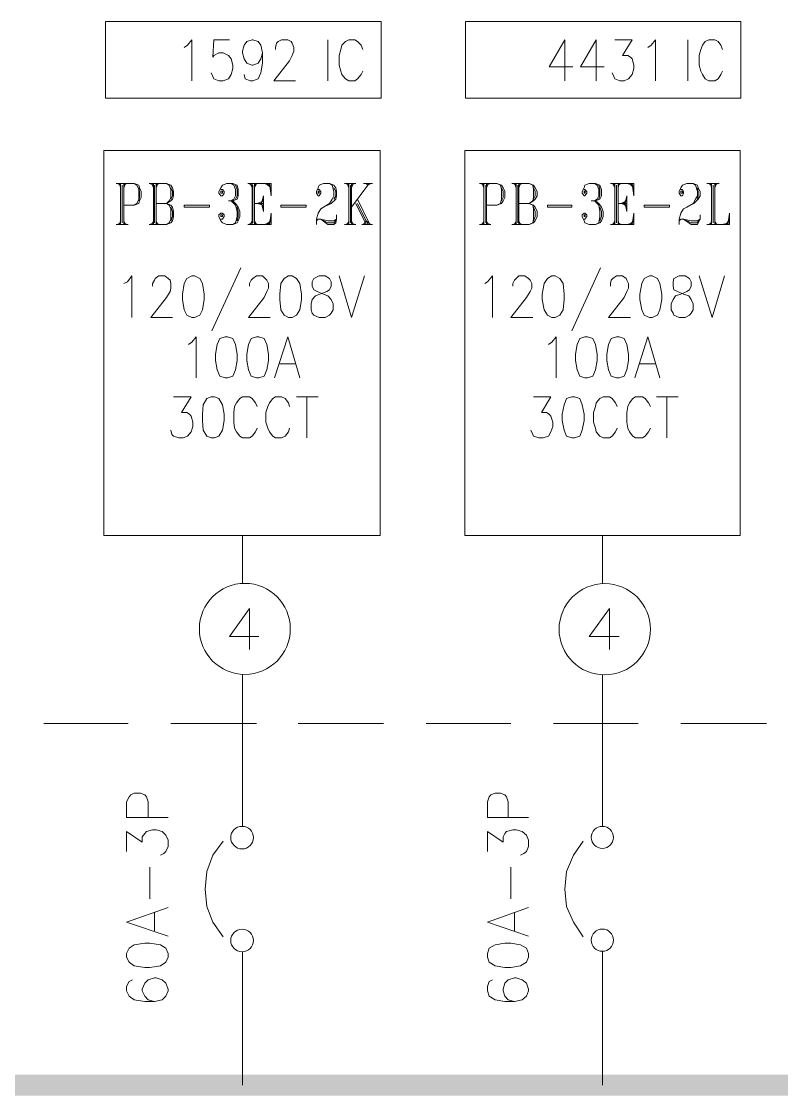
# Model space of a CAD drawing. Header units: inches. Extents: x 0.9 to 46, y 0.8 to 32.4.
# Drawn here: x 36.082 to 37.535, y 18.06 to 20.115 of the extents above; entities that cross this region are included whole.
import ezdxf

# ---------------------------------------------------------------- set-up
doc = ezdxf.new("R2010")
doc.units = ezdxf.units.IN
doc.header["$MEASUREMENT"] = 0
doc.layers.add('PDF_Geometry', color=7, linetype='Continuous')
doc.layers.add('PDF_Solid Fills', color=7, linetype='Continuous')

msp = doc.modelspace()

# ---------------------------------------------------------------- linework, layer by layer
at = {"layer": 'PDF_Geometry', "lineweight": 9}
for points in [[(36.2426, 20.1146), (36.7694, 20.1146), (36.7694, 19.968), (36.2426, 19.968)], [(36.9309, 20.1146), (37.4576, 20.1146), (37.4576, 19.968), (36.9309, 19.968)], [(36.2395, 19.868), (36.2395, 19.1313), (36.7678, 19.1313), (36.7678, 19.868)], [(36.9293, 19.868), (36.9293, 19.1313), (37.456, 19.1313), (37.456, 19.868)], [(36.4628, 19.7863), (36.4661, 19.7863), (36.4661, 19.7897), (36.4628, 19.7897)], [(36.6494, 19.7863), (36.6511, 19.7863), (36.6511, 19.7897), (36.6494, 19.7897)], [(37.1577, 19.7863), (37.1594, 19.7863), (37.1594, 19.7897), (37.1577, 19.7897)], [(37.3428, 19.7863), (37.3461, 19.7863), (37.3461, 19.7897), (37.3428, 19.7897)], [(36.5445, 19.7513), (36.541, 19.7663), (36.5445, 19.7813)], [(37.2394, 19.7513), (37.2359, 19.7663), (37.2394, 19.7813)], [(36.4411, 19.7596), (36.3926, 19.7596), (36.3926, 19.763), (36.4411, 19.763)], [(36.6262, 19.7596), (36.5777, 19.7596), (36.5777, 19.763), (36.6262, 19.763)], [(37.1344, 19.7596), (37.0875, 19.7596), (37.0875, 19.763), (37.1344, 19.763)], [(37.3211, 19.7596), (37.2726, 19.7596), (37.2726, 19.763), (37.3211, 19.763)], [(36.4628, 19.7413), (36.4661, 19.7413), (36.4661, 19.7446), (36.4628, 19.7446)], [(37.1577, 19.7413), (37.1594, 19.7413), (37.1594, 19.7446), (37.1577, 19.7446)], [(36.4076, 19.628), (36.3977, 19.623), (36.3926, 19.613), (36.3894, 19.593), (36.3894, 19.583), (36.3926, 19.563), (36.3977, 19.553), (36.4076, 19.548), (36.4127, 19.548), (36.4226, 19.553), (36.4277, 19.563), (36.4309, 19.583), (36.4309, 19.593), (36.4277, 19.613), (36.4226, 19.623), (36.4127, 19.628)], [(36.5927, 19.628), (36.5844, 19.623), (36.5777, 19.613), (36.5761, 19.593), (36.5761, 19.583), (36.5777, 19.563), (36.5844, 19.553), (36.5927, 19.548), (36.5994, 19.548), (36.6076, 19.553), (36.6143, 19.563), (36.6175, 19.583), (36.6175, 19.593), (36.6143, 19.613), (36.6076, 19.623), (36.5994, 19.628)], [(36.651, 19.628), (36.6411, 19.623), (36.6376, 19.6163), (36.6376, 19.608), (36.6411, 19.6013), (36.6475, 19.598), (36.6593, 19.593), (36.6676, 19.5897), (36.6743, 19.583), (36.6775, 19.5747), (36.6775, 19.563), (36.6743, 19.5563), (36.6711, 19.553), (36.6625, 19.548), (36.651, 19.548), (36.6411, 19.553), (36.6376, 19.5563), (36.636, 19.563), (36.636, 19.5747), (36.6376, 19.583), (36.6443, 19.5897), (36.6526, 19.593), (36.666, 19.598), (36.6711, 19.6013), (36.6743, 19.608), (36.6743, 19.6163), (36.6711, 19.623), (36.6625, 19.628)], [(37.0961, 19.628), (37.0875, 19.623), (37.0811, 19.613), (37.0776, 19.593), (37.0776, 19.583), (37.0811, 19.563), (37.0875, 19.553), (37.0961, 19.548), (37.1025, 19.548), (37.1111, 19.553), (37.1175, 19.563), (37.1194, 19.583), (37.1194, 19.593), (37.1175, 19.613), (37.1111, 19.623), (37.1025, 19.628)], [(37.2828, 19.628), (37.2726, 19.623), (37.2678, 19.613), (37.2643, 19.593), (37.2643, 19.583), (37.2678, 19.563), (37.2726, 19.553), (37.2828, 19.548), (37.2876, 19.548), (37.2978, 19.553), (37.3026, 19.563), (37.3061, 19.583), (37.3061, 19.593), (37.3026, 19.613), (37.2978, 19.623), (37.2876, 19.628)], [(37.3392, 19.628), (37.3294, 19.623), (37.3278, 19.6163), (37.3278, 19.608), (37.3294, 19.6013), (37.3361, 19.598), (37.3475, 19.593), (37.3578, 19.5897), (37.3625, 19.583), (37.366, 19.5747), (37.366, 19.563), (37.3625, 19.5563), (37.3593, 19.553), (37.3511, 19.548), (37.3392, 19.548), (37.3294, 19.553), (37.3278, 19.5563), (37.3242, 19.563), (37.3242, 19.5747), (37.3278, 19.583), (37.3325, 19.5897), (37.3428, 19.593), (37.3542, 19.598), (37.3593, 19.6013), (37.3625, 19.608), (37.3625, 19.6163), (37.3593, 19.623), (37.3511, 19.628)], [(36.4711, 19.5113), (36.4609, 19.508), (36.4561, 19.4963), (36.4526, 19.478), (36.4526, 19.4663), (36.4561, 19.448), (36.4609, 19.4363), (36.4711, 19.433), (36.4759, 19.433), (36.4861, 19.4363), (36.4909, 19.448), (36.4944, 19.4663), (36.4944, 19.478), (36.4909, 19.4963), (36.4861, 19.508), (36.4759, 19.5113)], [(36.5311, 19.5113), (36.5209, 19.508), (36.5161, 19.4963), (36.5126, 19.478), (36.5126, 19.4663), (36.5161, 19.448), (36.5209, 19.4363), (36.5311, 19.433), (36.5359, 19.433), (36.5461, 19.4363), (36.5509, 19.448), (36.5544, 19.4663), (36.5544, 19.478), (36.5509, 19.4963), (36.5461, 19.508), (36.5359, 19.5113)], [(37.1593, 19.5113), (37.1494, 19.508), (37.1443, 19.4963), (37.1411, 19.478), (37.1411, 19.4663), (37.1443, 19.448), (37.1494, 19.4363), (37.1593, 19.433), (37.1644, 19.433), (37.1743, 19.4363), (37.1794, 19.448), (37.1826, 19.4663), (37.1826, 19.478), (37.1794, 19.4963), (37.1743, 19.508), (37.1644, 19.5113)], [(37.2193, 19.5113), (37.2094, 19.508), (37.2043, 19.4963), (37.2011, 19.478), (37.2011, 19.4663), (37.2043, 19.448), (37.2094, 19.4363), (37.2193, 19.433), (37.2244, 19.433), (37.2343, 19.4363), (37.2394, 19.448), (37.2426, 19.4663), (37.2426, 19.478), (37.2394, 19.4963), (37.2343, 19.508), (37.2244, 19.5113)], [(36.4443, 19.3963), (36.436, 19.393), (36.4293, 19.3813), (36.4277, 19.363), (36.4277, 19.3513), (36.4293, 19.333), (36.436, 19.3213), (36.4443, 19.318), (36.451, 19.318), (36.4593, 19.3213), (36.466, 19.333), (36.4692, 19.3513), (36.4692, 19.363), (36.466, 19.3813), (36.4593, 19.393), (36.451, 19.3963)], [(37.1344, 19.3963), (37.1242, 19.393), (37.1194, 19.3813), (37.1159, 19.363), (37.1159, 19.3513), (37.1194, 19.333), (37.1242, 19.3213), (37.1344, 19.318), (37.1392, 19.318), (37.1494, 19.3213), (37.1542, 19.333), (37.1577, 19.3513), (37.1577, 19.363), (37.1542, 19.3813), (37.1494, 19.393), (37.1392, 19.3963)], [(36.2825, 18.3247), (36.2876, 18.3147), (36.2975, 18.308), (36.3176, 18.3047), (36.3275, 18.3047), (36.3476, 18.308), (36.3578, 18.3147), (36.3626, 18.3247), (36.3626, 18.3313), (36.3578, 18.3413), (36.3476, 18.348), (36.3275, 18.3513), (36.3176, 18.3513), (36.2975, 18.348), (36.2876, 18.3413), (36.2825, 18.3313)], [(36.9726, 18.3247), (36.9758, 18.3147), (36.9876, 18.308), (37.0061, 18.3047), (37.0176, 18.3047), (37.0361, 18.308), (37.0476, 18.3147), (37.0511, 18.3247), (37.0511, 18.3313), (37.0476, 18.3413), (37.0361, 18.348), (37.0176, 18.3513), (37.0061, 18.3513), (36.9876, 18.348), (36.9758, 18.3413), (36.9726, 18.3313)]]:
    msp.add_lwpolyline(points, close=True, dxfattribs=at)
for points in [[(36.3926, 20.0646), (36.3993, 20.0696), (36.4076, 20.0796), (36.4076, 20.0013)], [(36.4794, 20.0796), (36.4494, 20.0796), (36.4478, 20.0463), (36.4494, 20.0496), (36.4593, 20.0546), (36.4676, 20.0546), (36.4778, 20.0496), (36.4826, 20.043), (36.4861, 20.0313), (36.4861, 20.0246), (36.4826, 20.013), (36.4778, 20.0047), (36.4676, 20.0013), (36.4593, 20.0013), (36.4494, 20.0047), (36.4478, 20.0096), (36.4443, 20.0163)], [(36.5426, 20.0546), (36.5394, 20.043), (36.5343, 20.0346), (36.5244, 20.0313), (36.5228, 20.0313), (36.5126, 20.0346), (36.5078, 20.043), (36.5043, 20.0546), (36.5043, 20.058), (36.5078, 20.0696), (36.5126, 20.0763), (36.5228, 20.0796), (36.5244, 20.0796), (36.5343, 20.0763), (36.5394, 20.0696), (36.5426, 20.0546), (36.5426, 20.0346), (36.5394, 20.0163), (36.5343, 20.0047), (36.5244, 20.0013), (36.5193, 20.0013), (36.5094, 20.0047), (36.5078, 20.013)], [(36.5678, 20.0613), (36.5678, 20.0646), (36.5694, 20.073), (36.5726, 20.0763), (36.5793, 20.0796), (36.5911, 20.0796), (36.5978, 20.0763), (36.5994, 20.073), (36.6025, 20.0646), (36.6025, 20.058), (36.5994, 20.0496), (36.5942, 20.0396), (36.5643, 20.0013), (36.6061, 20.0013)], [(36.6676, 20.0796), (36.6676, 20.0013)], [(36.7343, 20.0613), (36.7311, 20.0696), (36.7244, 20.0763), (36.7193, 20.0796), (36.7075, 20.0796), (36.7011, 20.0763), (36.6944, 20.0696), (36.6925, 20.0613), (36.6893, 20.0496), (36.6893, 20.0313), (36.6925, 20.0196), (36.6944, 20.013), (36.7011, 20.0047), (36.7075, 20.0013), (36.7193, 20.0013), (36.7244, 20.0047), (36.7311, 20.013), (36.7343, 20.0196)], [(37.121, 20.0013), (37.121, 20.0796), (37.091, 20.028), (37.136, 20.028)], [(37.181, 20.0013), (37.181, 20.0796), (37.151, 20.028), (37.196, 20.028)], [(37.2161, 20.0796), (37.2493, 20.0796), (37.2311, 20.0496), (37.241, 20.0496), (37.2461, 20.0463), (37.2493, 20.043), (37.2528, 20.0313), (37.2528, 20.0246), (37.2493, 20.013), (37.2426, 20.0047), (37.2343, 20.0013), (37.226, 20.0013), (37.2161, 20.0047), (37.2142, 20.0096), (37.211, 20.0163)], [(37.2793, 20.0646), (37.286, 20.0696), (37.2943, 20.0796), (37.2943, 20.0013)], [(37.3558, 20.0796), (37.3558, 20.0013)], [(37.4225, 20.0613), (37.4193, 20.0696), (37.4142, 20.0763), (37.4075, 20.0796), (37.396, 20.0796), (37.3893, 20.0763), (37.3842, 20.0696), (37.381, 20.0613), (37.3775, 20.0496), (37.3775, 20.0313), (37.381, 20.0196), (37.3842, 20.013), (37.3893, 20.0047), (37.396, 20.0013), (37.4075, 20.0013), (37.4142, 20.0047), (37.4193, 20.013), (37.4225, 20.0196)], [(36.2627, 19.8046), (36.2975, 19.8046), (36.3061, 19.8013), (36.3077, 19.7963), (36.3109, 19.7896), (36.3109, 19.778), (36.3077, 19.7713), (36.3061, 19.7663), (36.2975, 19.763), (36.2777, 19.763)], [(36.2659, 19.8046), (36.271, 19.8013)], [(36.2694, 19.8046), (36.271, 19.7963)], [(36.271, 19.8046), (36.271, 19.7263)], [(36.2742, 19.8013), (36.2742, 19.7296)], [(36.2777, 19.8046), (36.2777, 19.7263)], [(36.2809, 19.8046), (36.2777, 19.7963)], [(36.2825, 19.8046), (36.2777, 19.8013)], [(36.2975, 19.8046), (36.3026, 19.8013), (36.3061, 19.793), (36.3061, 19.7746), (36.3026, 19.7663), (36.2975, 19.763)], [(36.3061, 19.7963), (36.3077, 19.7896), (36.3077, 19.778), (36.3061, 19.7713)], [(36.3259, 19.8046), (36.3594, 19.8046), (36.3677, 19.8013), (36.3709, 19.7963), (36.3728, 19.7896), (36.3728, 19.7813), (36.3709, 19.7746), (36.3677, 19.7713), (36.3594, 19.7663), (36.3677, 19.763), (36.3709, 19.7596), (36.3728, 19.7513), (36.3728, 19.7413), (36.3709, 19.733), (36.3677, 19.7296), (36.3594, 19.7263), (36.3259, 19.7263)], [(36.3275, 19.8046), (36.3342, 19.8013)], [(36.331, 19.8046), (36.3342, 19.7963)], [(36.3342, 19.8046), (36.3342, 19.7263)], [(36.3361, 19.8013), (36.3361, 19.7296)], [(36.3393, 19.8046), (36.3393, 19.7263)], [(36.3594, 19.8046), (36.3642, 19.8013), (36.3677, 19.793), (36.3677, 19.778), (36.3642, 19.7713), (36.3594, 19.7663), (36.3393, 19.7663)], [(36.3425, 19.8046), (36.3393, 19.7963)], [(36.3444, 19.8046), (36.3393, 19.8013)], [(36.3677, 19.7963), (36.3709, 19.7896), (36.3709, 19.7813), (36.3677, 19.7746)], [(36.4628, 19.793), (36.466, 19.793), (36.4692, 19.7896), (36.4692, 19.7863), (36.466, 19.7813), (36.4628, 19.7813), (36.4593, 19.7863), (36.4593, 19.7896), (36.4628, 19.7963), (36.466, 19.8013), (36.4743, 19.8046), (36.4861, 19.8046), (36.4944, 19.8013), (36.496, 19.793), (36.496, 19.7813), (36.4944, 19.7746), (36.4861, 19.7713)], [(36.4826, 19.8046), (36.4877, 19.8013), (36.4909, 19.793), (36.4909, 19.7813), (36.4877, 19.7746), (36.4826, 19.7713), (36.4877, 19.7663), (36.4909, 19.763), (36.4944, 19.7513), (36.4944, 19.7413), (36.4909, 19.7296), (36.4861, 19.7263)], [(36.4909, 19.8013), (36.4944, 19.793), (36.4944, 19.7813), (36.4909, 19.7746)], [(36.5145, 19.8046), (36.5595, 19.8046), (36.5595, 19.7813), (36.556, 19.8046)], [(36.5161, 19.8046), (36.5228, 19.8013)], [(36.5193, 19.8046), (36.5228, 19.7963)], [(36.5228, 19.8046), (36.5228, 19.7263)], [(36.5244, 19.8013), (36.5244, 19.7296)], [(36.5276, 19.8046), (36.5276, 19.7263)], [(36.5311, 19.8046), (36.5276, 19.7963)], [(36.5327, 19.8046), (36.5276, 19.8013)], [(36.5445, 19.8046), (36.5595, 19.8013)], [(36.5493, 19.8046), (36.5595, 19.7963)], [(36.5528, 19.8046), (36.5595, 19.793)], [(36.6494, 19.793), (36.651, 19.793), (36.6542, 19.7896), (36.6542, 19.7863), (36.651, 19.7813), (36.6494, 19.7813), (36.6459, 19.7863), (36.6459, 19.7896), (36.6494, 19.7963), (36.651, 19.8013), (36.6593, 19.8046), (36.6711, 19.8046), (36.6794, 19.8013), (36.6826, 19.7963), (36.6842, 19.7896), (36.6842, 19.7813), (36.6826, 19.7746), (36.6743, 19.7663), (36.6593, 19.7596), (36.6542, 19.7563), (36.6494, 19.748), (36.6459, 19.7363), (36.6459, 19.7263)], [(36.6711, 19.8046), (36.6759, 19.8013), (36.6794, 19.7896), (36.6794, 19.7813), (36.6759, 19.7746), (36.6711, 19.7663), (36.6593, 19.7596)], [(36.6794, 19.7963), (36.6826, 19.7896), (36.6826, 19.7813), (36.6794, 19.7746)], [(36.6992, 19.8046), (36.7209, 19.8046)], [(36.7027, 19.8046), (36.7075, 19.8013)], [(36.7043, 19.8046), (36.7075, 19.7963)], [(36.7075, 19.8046), (36.7075, 19.7263)], [(36.711, 19.8013), (36.711, 19.7296)], [(36.7126, 19.8046), (36.7126, 19.7263)], [(36.7161, 19.8046), (36.7126, 19.7963)], [(36.7193, 19.8046), (36.7126, 19.8013)], [(36.7442, 19.8013), (36.7126, 19.7596)], [(36.7359, 19.8046), (36.7528, 19.8046)], [(36.741, 19.8046), (36.7442, 19.8013), (36.7493, 19.8046)], [(36.9577, 19.8046), (36.9908, 19.8046), (36.9994, 19.8013), (37.0026, 19.7963), (37.0061, 19.7896), (37.0061, 19.778), (37.0026, 19.7713), (36.9994, 19.7663), (36.9908, 19.763), (36.9711, 19.763)], [(36.9608, 19.8046), (36.9659, 19.8013)], [(36.9628, 19.8046), (36.9659, 19.7963)], [(36.9659, 19.8046), (36.9659, 19.7263)], [(36.9695, 19.8013), (36.9695, 19.7296)], [(36.9711, 19.8046), (36.9711, 19.7263)], [(36.9742, 19.8046), (36.9711, 19.7963)], [(36.9778, 19.8046), (36.9711, 19.8013)], [(36.9908, 19.8046), (36.9975, 19.8013), (36.9994, 19.793), (36.9994, 19.7746), (36.9975, 19.7663), (36.9908, 19.763)], [(36.9994, 19.7963), (37.0026, 19.7896), (37.0026, 19.778), (36.9994, 19.7713)], [(37.0192, 19.8046), (37.0527, 19.8046), (37.061, 19.8013), (37.0642, 19.7963), (37.0677, 19.7896), (37.0677, 19.7813), (37.0642, 19.7746), (37.061, 19.7713), (37.0527, 19.7663), (37.061, 19.763), (37.0642, 19.7596), (37.0677, 19.7513), (37.0677, 19.7413), (37.0642, 19.733), (37.061, 19.7296), (37.0527, 19.7263), (37.0192, 19.7263)], [(37.0227, 19.8046), (37.0275, 19.8013)], [(37.0243, 19.8046), (37.0275, 19.7963)], [(37.0275, 19.8046), (37.0275, 19.7263)], [(37.031, 19.8013), (37.031, 19.7296)], [(37.0326, 19.8046), (37.0326, 19.7263)], [(37.0527, 19.8046), (37.0594, 19.8013), (37.061, 19.793), (37.061, 19.778), (37.0594, 19.7713), (37.0527, 19.7663), (37.0326, 19.7663)], [(37.0361, 19.8046), (37.0326, 19.7963)], [(37.0393, 19.8046), (37.0326, 19.8013)], [(37.061, 19.7963), (37.0642, 19.7896), (37.0642, 19.7813), (37.061, 19.7746)], [(37.1577, 19.793), (37.1593, 19.793), (37.1628, 19.7896), (37.1628, 19.7863), (37.1593, 19.7813), (37.1577, 19.7813), (37.1542, 19.7863), (37.1542, 19.7896), (37.1577, 19.7963), (37.1593, 19.8013), (37.1676, 19.8046), (37.1794, 19.8046), (37.1877, 19.8013), (37.1909, 19.793), (37.1909, 19.7813), (37.1877, 19.7746), (37.1794, 19.7713)], [(37.1778, 19.8046), (37.1826, 19.8013), (37.1861, 19.793), (37.1861, 19.7813), (37.1826, 19.7746), (37.1778, 19.7713), (37.1826, 19.7663), (37.1861, 19.763), (37.1877, 19.7513), (37.1877, 19.7413), (37.1861, 19.7296), (37.1794, 19.7263)], [(37.1861, 19.8013), (37.1877, 19.793), (37.1877, 19.7813), (37.1861, 19.7746)], [(37.2078, 19.8046), (37.2528, 19.8046), (37.2528, 19.7813), (37.2493, 19.8046)], [(37.211, 19.8046), (37.2161, 19.8013)], [(37.2126, 19.8046), (37.2161, 19.7963)], [(37.2161, 19.8046), (37.2161, 19.7263)], [(37.2193, 19.8013), (37.2193, 19.7296)], [(37.2228, 19.8046), (37.2228, 19.7263)], [(37.2244, 19.8046), (37.2228, 19.7963)], [(37.2276, 19.8046), (37.2228, 19.8013)], [(37.2394, 19.8046), (37.2528, 19.8013)], [(37.2442, 19.8046), (37.2528, 19.7963)], [(37.2477, 19.8046), (37.2528, 19.793)], [(37.3428, 19.793), (37.3459, 19.793), (37.3475, 19.7896), (37.3475, 19.7863), (37.3459, 19.7813), (37.3428, 19.7813), (37.3392, 19.7863), (37.3392, 19.7896), (37.3428, 19.7963), (37.3459, 19.8013), (37.3542, 19.8046), (37.366, 19.8046), (37.3743, 19.8013), (37.3759, 19.7963), (37.3794, 19.7896), (37.3794, 19.7813), (37.3759, 19.7746), (37.3676, 19.7663), (37.3542, 19.7596), (37.3475, 19.7563), (37.3428, 19.748), (37.3392, 19.7363), (37.3392, 19.7263)], [(37.366, 19.8046), (37.3708, 19.8013), (37.3743, 19.7896), (37.3743, 19.7813), (37.3708, 19.7746), (37.366, 19.7663), (37.3542, 19.7596)], [(37.3743, 19.7963), (37.3759, 19.7896), (37.3759, 19.7813), (37.3743, 19.7746)], [(37.3925, 19.8046), (37.4161, 19.8046)], [(37.396, 19.8046), (37.4011, 19.8013)], [(37.3992, 19.8046), (37.4011, 19.7963)], [(37.4011, 19.8046), (37.4011, 19.7263)], [(37.4043, 19.8013), (37.4043, 19.7296)], [(37.4075, 19.8046), (37.4075, 19.7263)], [(37.411, 19.8046), (37.4075, 19.7963)], [(37.4126, 19.8046), (37.4075, 19.8013)], [(36.4778, 19.7713), (36.4861, 19.7713), (36.4909, 19.7663), (36.496, 19.7596), (36.4995, 19.7513), (36.4995, 19.7413), (36.496, 19.733), (36.4944, 19.7296), (36.4861, 19.7263), (36.4743, 19.7263), (36.466, 19.7296), (36.4628, 19.733), (36.4593, 19.7413), (36.4593, 19.7446), (36.4628, 19.748), (36.466, 19.748), (36.4692, 19.7446), (36.4692, 19.7413), (36.466, 19.7363), (36.4628, 19.7363)], [(36.5445, 19.7713), (36.5327, 19.7663), (36.5445, 19.763)], [(36.5445, 19.7746), (36.5394, 19.7663), (36.5445, 19.7596)], [(36.7244, 19.7746), (36.7477, 19.7263)], [(37.1711, 19.7713), (37.1794, 19.7713), (37.1861, 19.7663), (37.1909, 19.7596), (37.1944, 19.7513), (37.1944, 19.7413), (37.1909, 19.733), (37.1877, 19.7296), (37.1794, 19.7263), (37.1676, 19.7263), (37.1593, 19.7296), (37.1577, 19.733), (37.1542, 19.7413), (37.1542, 19.7446), (37.1577, 19.748), (37.1593, 19.748), (37.1628, 19.7446), (37.1628, 19.7413), (37.1593, 19.7363), (37.1577, 19.7363)], [(37.2394, 19.7713), (37.2276, 19.7663), (37.2394, 19.763)], [(37.2394, 19.7746), (37.2327, 19.7663), (37.2394, 19.7596)], [(36.3594, 19.7663), (36.3642, 19.763), (36.3677, 19.7563), (36.3677, 19.7363), (36.3642, 19.7296), (36.3594, 19.7263)], [(36.3677, 19.7596), (36.3709, 19.7513), (36.3709, 19.7413), (36.3677, 19.733)], [(36.4944, 19.7596), (36.496, 19.7513), (36.496, 19.7413), (36.4944, 19.733)], [(36.5276, 19.7663), (36.5445, 19.7663)], [(36.7209, 19.7663), (36.741, 19.7263)], [(36.7244, 19.7663), (36.7442, 19.7263)], [(37.0527, 19.7663), (37.0594, 19.763), (37.061, 19.7563), (37.061, 19.7363), (37.0594, 19.7296), (37.0527, 19.7263)], [(37.061, 19.7596), (37.0642, 19.7513), (37.0642, 19.7413), (37.061, 19.733)], [(37.1877, 19.7596), (37.1909, 19.7513), (37.1909, 19.7413), (37.1877, 19.733)], [(37.2228, 19.7663), (37.2394, 19.7663)], [(36.271, 19.7296), (36.2659, 19.7263)], [(36.271, 19.733), (36.2694, 19.7263)], [(36.2777, 19.733), (36.2809, 19.7263)], [(36.2777, 19.7296), (36.2825, 19.7263)], [(36.3342, 19.7296), (36.3275, 19.7263)], [(36.3342, 19.733), (36.331, 19.7263)], [(36.3393, 19.733), (36.3425, 19.7263)], [(36.3393, 19.7296), (36.3444, 19.7263)], [(36.5145, 19.7263), (36.5595, 19.7263), (36.5595, 19.748), (36.556, 19.7263)], [(36.5228, 19.7296), (36.5161, 19.7263)], [(36.5228, 19.733), (36.5193, 19.7263)], [(36.5276, 19.733), (36.5311, 19.7263)], [(36.5276, 19.7296), (36.5327, 19.7263)], [(36.5445, 19.7263), (36.5595, 19.7296)], [(36.5493, 19.7263), (36.5595, 19.733)], [(36.5528, 19.7263), (36.5595, 19.7363)], [(36.6459, 19.733), (36.6494, 19.7363), (36.6542, 19.7363), (36.6676, 19.733), (36.6794, 19.733), (36.6842, 19.7363)], [(36.6842, 19.7446), (36.6842, 19.7363), (36.6826, 19.7296), (36.6794, 19.7263), (36.6676, 19.7263), (36.6542, 19.7363), (36.6676, 19.7296), (36.6794, 19.7296), (36.6826, 19.733)], [(36.7075, 19.7296), (36.7027, 19.7263)], [(36.7075, 19.733), (36.7043, 19.7263)], [(36.7126, 19.733), (36.7161, 19.7263)], [(36.7126, 19.7296), (36.7193, 19.7263)], [(36.7359, 19.7263), (36.741, 19.733), (36.7493, 19.7263)], [(36.9659, 19.7296), (36.9608, 19.7263)], [(36.9659, 19.733), (36.9628, 19.7263)], [(36.9711, 19.733), (36.9742, 19.7263)], [(36.9711, 19.7296), (36.9778, 19.7263)], [(37.0275, 19.7296), (37.0227, 19.7263)], [(37.0275, 19.733), (37.0243, 19.7263)], [(37.0326, 19.733), (37.0361, 19.7263)], [(37.0326, 19.7296), (37.0393, 19.7263)], [(37.2078, 19.7263), (37.2528, 19.7263), (37.2528, 19.748), (37.2493, 19.7263)], [(37.2161, 19.7296), (37.211, 19.7263)], [(37.2161, 19.733), (37.2126, 19.7263)], [(37.2228, 19.733), (37.2244, 19.7263)], [(37.2228, 19.7296), (37.2276, 19.7263)], [(37.2394, 19.7263), (37.2528, 19.7296)], [(37.2442, 19.7263), (37.2528, 19.733)], [(37.2477, 19.7263), (37.2528, 19.7363)], [(37.3392, 19.733), (37.3428, 19.7363), (37.3475, 19.7363), (37.3625, 19.733), (37.3743, 19.733), (37.3794, 19.7363)], [(37.3794, 19.7446), (37.3794, 19.7363), (37.3759, 19.7296), (37.3743, 19.7263), (37.3625, 19.7263), (37.3475, 19.7363), (37.3625, 19.7296), (37.3743, 19.7296), (37.3759, 19.733)], [(37.3925, 19.7263), (37.4359, 19.7263), (37.4359, 19.748), (37.4327, 19.7263)], [(37.4011, 19.7296), (37.396, 19.7263)], [(37.4011, 19.733), (37.3992, 19.7263)], [(37.4075, 19.733), (37.411, 19.7263)], [(37.4075, 19.7296), (37.4126, 19.7263)], [(37.4209, 19.7263), (37.4359, 19.7296)], [(37.4276, 19.7263), (37.4359, 19.733)], [(37.4292, 19.7263), (37.4359, 19.7363)], [(36.2627, 19.7263), (36.286, 19.7263)], [(36.6992, 19.7263), (36.7209, 19.7263)], [(36.7327, 19.7263), (36.7528, 19.7263)], [(36.9577, 19.7263), (36.9793, 19.7263)], [(36.2777, 19.613), (36.2844, 19.6163), (36.2927, 19.628), (36.2927, 19.548)], [(36.3326, 19.608), (36.3326, 19.613), (36.3361, 19.6196), (36.3377, 19.623), (36.3444, 19.628), (36.3559, 19.628), (36.3626, 19.623), (36.3661, 19.6196), (36.3677, 19.613), (36.3677, 19.6047), (36.3661, 19.598), (36.3594, 19.5863), (36.3294, 19.548), (36.3709, 19.548)], [(36.5011, 19.643), (36.4459, 19.523)], [(36.5177, 19.608), (36.5177, 19.613), (36.5209, 19.6196), (36.5244, 19.623), (36.5311, 19.628), (36.5426, 19.628), (36.5477, 19.623), (36.5509, 19.6196), (36.5544, 19.613), (36.5544, 19.6047), (36.5509, 19.598), (36.5461, 19.5863), (36.5161, 19.548), (36.5576, 19.548)], [(36.6893, 19.628), (36.7126, 19.548), (36.7375, 19.628)], [(36.9675, 19.613), (36.9726, 19.6163), (36.9825, 19.628), (36.9825, 19.548)], [(37.0211, 19.608), (37.0211, 19.613), (37.0243, 19.6196), (37.0275, 19.623), (37.0326, 19.628), (37.0444, 19.628), (37.0511, 19.623), (37.0543, 19.6196), (37.0575, 19.613), (37.0575, 19.6047), (37.0543, 19.598), (37.0476, 19.5863), (37.0176, 19.548), (37.0594, 19.548)], [(37.1893, 19.643), (37.1344, 19.523)], [(37.2078, 19.608), (37.2078, 19.613), (37.2094, 19.6196), (37.2126, 19.623), (37.2193, 19.628), (37.2311, 19.628), (37.2378, 19.623), (37.2394, 19.6196), (37.2426, 19.613), (37.2426, 19.6047), (37.2394, 19.598), (37.2343, 19.5863), (37.2043, 19.548), (37.2461, 19.548)], [(37.3775, 19.628), (37.4027, 19.548), (37.426, 19.628)], [(36.4009, 19.4963), (36.4076, 19.5013), (36.4159, 19.5113), (36.4159, 19.433)], [(36.5658, 19.433), (36.5911, 19.5113), (36.6143, 19.433)], [(37.0894, 19.4963), (37.0961, 19.5013), (37.1044, 19.5113), (37.1044, 19.433)], [(37.2544, 19.433), (37.2793, 19.5113), (37.3026, 19.433)], [(36.5761, 19.4596), (36.6061, 19.4596)], [(37.2643, 19.4596), (37.2943, 19.4596)], [(36.3728, 19.3963), (36.406, 19.3963), (36.3878, 19.3663), (36.3977, 19.3663), (36.4028, 19.363), (36.406, 19.3596), (36.4092, 19.348), (36.4092, 19.3396), (36.406, 19.3297), (36.3993, 19.3213), (36.391, 19.318), (36.3827, 19.318), (36.3728, 19.3213), (36.3693, 19.3246), (36.3677, 19.333)], [(36.5327, 19.378), (36.5295, 19.3847), (36.5228, 19.393), (36.5177, 19.3963), (36.5043, 19.3963), (36.4995, 19.393), (36.4928, 19.3847), (36.4893, 19.378), (36.4877, 19.3663), (36.4877, 19.348), (36.4893, 19.3363), (36.4928, 19.3297), (36.4995, 19.3213), (36.5043, 19.318), (36.5177, 19.318), (36.5228, 19.3213), (36.5295, 19.3297), (36.5327, 19.3363)], [(36.5942, 19.378), (36.5927, 19.3847), (36.586, 19.393), (36.5793, 19.3963), (36.5678, 19.3963), (36.5627, 19.393), (36.556, 19.3847), (36.5528, 19.378), (36.5493, 19.3663), (36.5493, 19.348), (36.5528, 19.3363), (36.556, 19.3297), (36.5627, 19.3213), (36.5678, 19.318), (36.5793, 19.318), (36.586, 19.3213), (36.5927, 19.3297), (36.5942, 19.3363)], [(36.6076, 19.3963), (36.6494, 19.3963)], [(36.6277, 19.3963), (36.6277, 19.318)], [(37.061, 19.3963), (37.0942, 19.3963), (37.076, 19.3663), (37.0859, 19.3663), (37.091, 19.363), (37.0942, 19.3596), (37.0977, 19.348), (37.0977, 19.3396), (37.0942, 19.3297), (37.0894, 19.3213), (37.0792, 19.318), (37.0709, 19.318), (37.061, 19.3213), (37.0594, 19.3246), (37.0559, 19.333)], [(37.2209, 19.378), (37.2177, 19.3847), (37.211, 19.393), (37.2059, 19.3963), (37.1944, 19.3963), (37.1877, 19.393), (37.181, 19.3847), (37.1794, 19.378), (37.1759, 19.3663), (37.1759, 19.348), (37.1794, 19.3363), (37.181, 19.3297), (37.1877, 19.3213), (37.1944, 19.318), (37.2059, 19.318), (37.211, 19.3213), (37.2177, 19.3297), (37.2209, 19.3363)], [(37.2844, 19.378), (37.2809, 19.3847), (37.2745, 19.393), (37.2694, 19.3963), (37.256, 19.3963), (37.2509, 19.393), (37.2442, 19.3847), (37.241, 19.378), (37.2394, 19.3663), (37.2394, 19.348), (37.241, 19.3363), (37.2442, 19.3297), (37.2509, 19.3213), (37.256, 19.318), (37.2694, 19.318), (37.2745, 19.3213), (37.2809, 19.3297), (37.2844, 19.3363)], [(37.2959, 19.3963), (37.3377, 19.3963)], [(37.316, 19.3963), (37.316, 19.318)], [(36.5043, 19.0397), (36.5043, 19.1313)], [(37.1928, 19.0397), (37.1928, 19.1313)], [(36.5177, 18.913), (36.5177, 18.9913), (36.4794, 18.938), (36.5359, 18.938)], [(37.2059, 18.913), (37.2059, 18.9913), (37.1676, 18.938), (37.2244, 18.938)], [(36.5043, 18.5747), (36.5043, 18.8647)], [(37.1928, 18.5747), (37.1928, 18.8647)], [(36.1243, 18.7713), (36.286, 18.7713)], [(36.3677, 18.7713), (36.5311, 18.7713)], [(36.6112, 18.7713), (36.7742, 18.7713)], [(36.8559, 18.7713), (37.0176, 18.7713)], [(37.0993, 18.7713), (37.2611, 18.7713)], [(37.3428, 18.7713), (37.5061, 18.7713)], [(36.3626, 18.5913), (36.2825, 18.5913), (36.2825, 18.6213), (36.2876, 18.6313), (36.2911, 18.6347), (36.2975, 18.638), (36.3093, 18.638), (36.3176, 18.6347), (36.3211, 18.6313), (36.3243, 18.6213), (36.3243, 18.5913)], [(37.0511, 18.5913), (36.9726, 18.5913), (36.9726, 18.6213), (36.9758, 18.6313), (36.9793, 18.6347), (36.9876, 18.638), (36.9975, 18.638), (37.0061, 18.6347), (37.0093, 18.6313), (37.0125, 18.6213), (37.0125, 18.5913)], [(36.2825, 18.5263), (36.2825, 18.5647), (36.3125, 18.5447), (36.3125, 18.5547), (36.3176, 18.5613), (36.3211, 18.5647), (36.3326, 18.568), (36.3393, 18.568), (36.3511, 18.5647), (36.3578, 18.558), (36.3626, 18.548), (36.3626, 18.5363), (36.3578, 18.5263), (36.3543, 18.523), (36.3476, 18.5197)], [(36.9726, 18.5263), (36.9726, 18.5647), (37.0026, 18.5447), (37.0026, 18.5547), (37.0061, 18.5613), (37.0093, 18.5647), (37.0211, 18.568), (37.0275, 18.568), (37.0393, 18.5647), (37.0476, 18.558), (37.0511, 18.548), (37.0511, 18.5363), (37.0476, 18.5263), (37.0425, 18.523), (37.0361, 18.5197)], [(36.4676, 18.5463), (36.4478, 18.5197), (36.436, 18.488), (36.4328, 18.4547), (36.436, 18.4213), (36.4478, 18.3913), (36.4676, 18.363)], [(37.1561, 18.5463), (37.1376, 18.5197), (37.1242, 18.488), (37.121, 18.4547), (37.1242, 18.4213), (37.1376, 18.3913), (37.1561, 18.363)], [(36.3275, 18.4363), (36.3275, 18.4963)], [(37.0176, 18.4363), (37.0176, 18.4963)], [(36.3626, 18.3647), (36.2825, 18.3913), (36.3626, 18.4197)], [(37.0511, 18.3647), (36.9726, 18.3913), (37.0511, 18.4197)], [(36.3361, 18.3747), (36.3361, 18.4097)], [(37.0243, 18.3747), (37.0243, 18.4097)], [(36.5043, 18.3347), (36.5043, 18.0797)], [(37.1928, 18.3347), (37.1928, 18.0797)], [(36.2943, 18.2813), (36.2876, 18.278), (36.2825, 18.268), (36.2825, 18.2597), (36.2876, 18.2497), (36.2975, 18.243), (36.3176, 18.2397), (36.3361, 18.2397), (36.3511, 18.243), (36.3578, 18.2497), (36.3626, 18.2597), (36.3626, 18.263), (36.3578, 18.2747), (36.3511, 18.2813), (36.3393, 18.2846), (36.3361, 18.2846), (36.3243, 18.2813), (36.3176, 18.2747), (36.3125, 18.263), (36.3125, 18.2597), (36.3176, 18.2497), (36.3243, 18.243), (36.3361, 18.2397)], [(36.9825, 18.2813), (36.9758, 18.278), (36.9726, 18.268), (36.9726, 18.2597), (36.9758, 18.2497), (36.9876, 18.243), (37.0061, 18.2397), (37.0243, 18.2397), (37.0393, 18.243), (37.0476, 18.2497), (37.0511, 18.2597), (37.0511, 18.263), (37.0476, 18.2747), (37.0393, 18.2813), (37.0275, 18.2846), (37.0243, 18.2846), (37.0125, 18.2813), (37.0061, 18.2747), (37.0026, 18.263), (37.0026, 18.2597), (37.0061, 18.2497), (37.0125, 18.243), (37.0243, 18.2397)]]:
    msp.add_lwpolyline(points, dxfattribs=at)
for centre, radius in [((36.5089, 18.9525), 0.087), ((37.1971, 18.9518), 0.0873), ((36.5036, 18.5531), 0.0216), ((37.1926, 18.5535), 0.0212), ((36.5036, 18.3564), 0.0216), ((37.1926, 18.3569), 0.0212)]:
    msp.add_circle(centre, radius, dxfattribs=at)
at = {"layer": 'PDF_Solid Fills', "color": 8, "lineweight": 9, "true_color": 0x808080, "transparency": 33554559}
for points in [[(38.2926, 18.0597), (38.2926, 18.0997), (29.2378, 18.0597)], [(38.2926, 18.0997), (29.2378, 18.0597), (29.2378, 18.0997)], [(41.7043, 18.0597), (41.7043, 18.0997), (30.6161, 18.0597)], [(41.7043, 18.0997), (30.6161, 18.0597), (30.6161, 18.0997)]]:
    msp.add_solid(points, dxfattribs=at)

doc.saveas('drawing.dxf')
